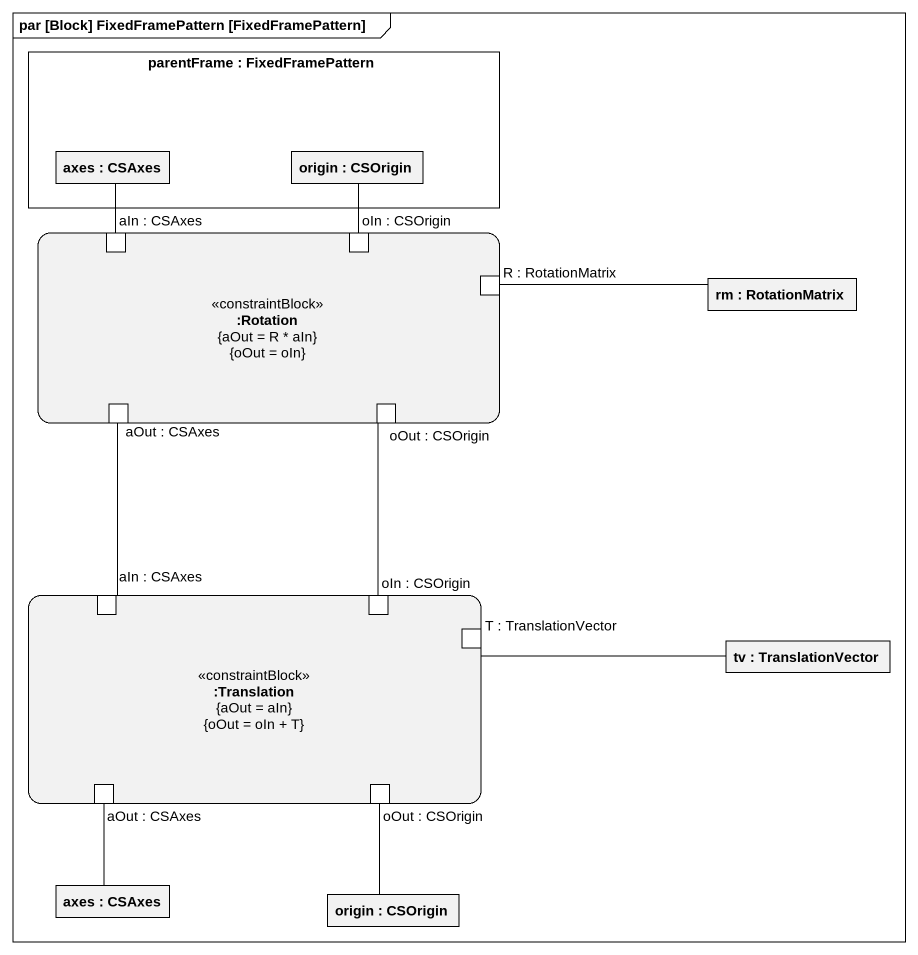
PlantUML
@startuml
mainframe par [Block] FixedFramePattern [FixedFramePattern]
rectangle "parentFrame : FixedFramePattern" as parentFrame {
  rectangle "axes : CSAxes" as axes
  rectangle "origin : CSOrigin" as origin
}
rectangle ":Rotation\n{aOut = R * aIn}\n{oOut = oIn}" as Rotation <<constraintBlock>> {
  port "aIn : CSAxes" as aIn_CSAxes
  port "oIn : CSOrigin" as oIn_CSOrigin
  port "R : RotationMatrix" as R_RotationMatrix
  port "aOut : CSAxes" as aOut_CSAxes
  port "oOut : CSOrigin" as oOut_CSOrigin
}
rectangle "rm : RotationMatrix" as rm
rectangle ":Translation\n{aOut = aIn}\n{oOut = oIn + T}" as Translation <<constraintBlock>> {
  port "aIn : CSAxes" as aIn_CSAxes_2
  port "oIn : CSOrigin" as oIn_CSOrigin_2
  port "T : TranslationVector" as T_TranslationVector
  port "aOut : CSAxes" as aOut_CSAxes_2
  port "oOut : CSOrigin" as oOut_CSOrigin_2
}
rectangle "tv : TranslationVector" as tv
rectangle "axes : CSAxes" as axes_2
rectangle "origin : CSOrigin" as origin_2
axes -- aIn_CSAxes
origin -- oIn_CSOrigin
rm -left- R_RotationMatrix
oOut_CSOrigin -- oIn_CSOrigin_2
aIn_CSAxes_2 -up- aOut_CSAxes
tv -left- T_TranslationVector
aOut_CSAxes_2 -- axes_2
oOut_CSOrigin_2 -- origin_2
@enduml
